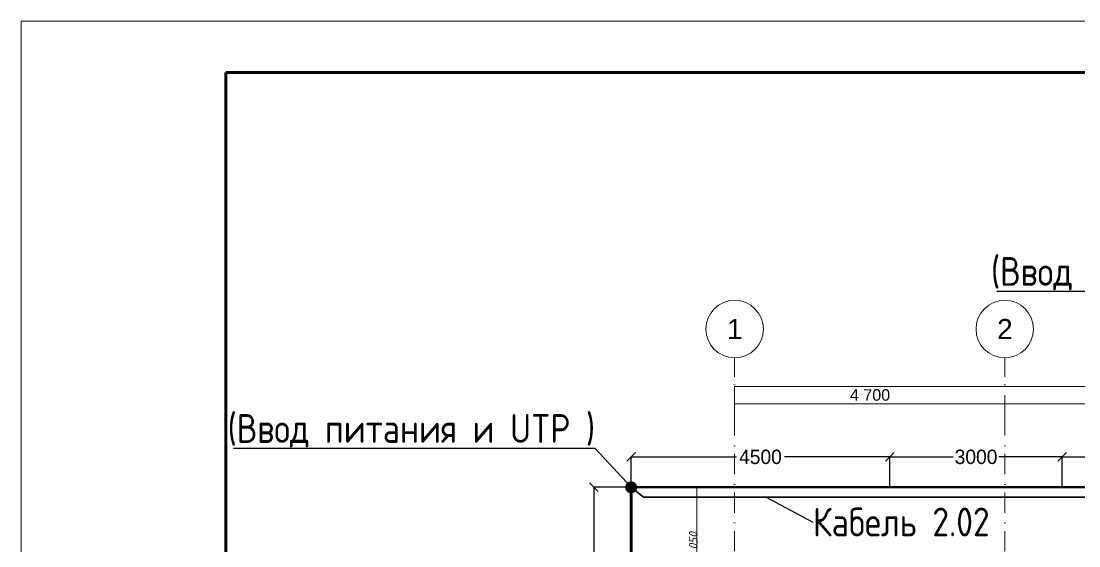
# Model space of a CAD drawing. Header units: millimetres. Extents: x 1499747 to 4230374, y -28481 to 441852.
# Drawn here: x 3983231 to 4001629, y 317843 to 326966 of the extents above; entities that cross this region are included whole.
import ezdxf
from ezdxf import colors
from ezdxf.entities.mleader import LeaderData, LeaderLine
from ezdxf.enums import TextEntityAlignment as Align
from ezdxf.math import Vec2, Vec3
from ezdxf.xclip import XClip

# ---------------------------------------------------------------- set-up
doc = ezdxf.new("R2010")
doc.units = ezdxf.units.MM
doc.header["$MEASUREMENT"] = 0
doc.header["$XCLIPFRAME"] = 0
doc.linetypes.add('Штрихпунктирная', pattern=[670.277762, 352.777767, -176.388884, 0, -141.111112])
doc.layers.add('0_ANNOT_Dimensions', color=7, linetype='Continuous')
doc.layers.add('Чертеж и Рисунок', color=7, linetype='Continuous')
for name, color, linetype, lineweight in [('13 этаж_25_Парапет_Ном._пера__20_Ном._пера__1', 1, 'Continuous', 18), ('13 этаж_25_Размер - ГКЛ перегородки_Ном._пера__1_Ном._пера__7', 7, 'Continuous', 18), ('13 этаж_25_Размер - Осевые Размеры_Ном._пера__1_Ном._пера__7', 7, 'Continuous', 18), ('13 этаж_25_Элемент Модели - Оси_Ном._пера__2_Ном._пера__8', 8, 'Continuous', 18), ('Кабель 2x4mm', 200, 'Continuous', 30), ('Кабель 2х6 mm', 150, 'Continuous', 30), ('ТП', 250, 'Continuous', 30)]:
    doc.layers.add(name, color=color, linetype=linetype, lineweight=lineweight)
doc.styles.add('ISOCPEUR_4', font='isocpeur.ttf', dxfattribs={"width": 0.85, "height": 250})
doc.styles.add('СГЕНЕРИР_СТИЛЬ_1', font='')
doc.styles.add('СГЕНЕРИР_СТИЛЬ_2', font='arial.ttf')
doc.styles.add('СПДС', font='isocpeur.ttf', dxfattribs={"width": 0.9})
doc.styles.get('СГЕНЕРИР_СТИЛЬ_1').set_extended_font_data('GOST Common', italic=True)
doc.dimstyles.get("Standard").update_dxf_attribs({"dimtxt": 0.18, "dimasz": 0.18, "dimexe": 0.18, "dimexo": 0.0625, "dimgap": 0.09, "dimtad": 0, "dimtih": 1, "dimtoh": 1, "dimdec": 4, "dimzin": 0, "dimdsep": 46, "dimtxsty": 'Standard', "dimcen": 0.09, "dimadec": 0, "dimazin": 0, "dimtfac": 1, "dimtdec": 4, "dimtofl": 0, "dimtmove": 0, "dimatfit": 3, "dimfxl": 1, "dimtolj": 1, "dimtzin": 0, "dimarcsym": 0})

# ---------------------------------------------------------------- blocks, each defined once
blk = doc.blocks.new('Чертеж_4_25', base_point=(1186000, 29700))
at = {"layer": '13 этаж_25_Парапет_Ном._пера__20_Ном._пера__1', "color": 9, "linetype": 'Continuous', "true_color": 0xc7c8ca}
for p, q in [((1160605, 31664), (1160605, 47714)), ((1160605, 47714), (1171930, 47714))]:
    blk.add_line(p, q, dxfattribs=at)
at = {"layer": '13 этаж_25_Размер - ГКЛ перегородки_Ном._пера__1_Ном._пера__7', "color": 9, "linetype": 'Continuous', "true_color": 0xc7c8ca}
for p, q in [((1168606, 47714), (1160905, 47714)), ((1161747, 45664), (1161747, 47714))]:
    blk.add_line(p, q, dxfattribs=at)
at = {"layer": '13 этаж_25_Размер - Осевые Размеры_Ном._пера__1_Ном._пера__7', "linetype": 'Continuous'}
for p, q in [((1162405, 49464), (1162405, 49464)), ((1162405, 49464), (1214205, 49464)), ((1162405, 49464), (1162405, 49464)), ((1162405, 49264), (1162405, 49464)), ((1162405, 49164), (1162405, 49164)), ((1162405, 49164), (1167105, 49164)), ((1162405, 49164), (1162405, 49164)), ((1162405, 49164), (1162405, 49164)), ((1167105, 49164), (1167105, 49164)), ((1167105, 49164), (1167105, 49164)), ((1167105, 49164), (1167105, 49164)), ((1167105, 49164), (1171805, 49164)), ((1167105, 49164), (1167105, 49164))]:
    blk.add_line(p, q, dxfattribs=at)
at = {"layer": '13 этаж_25_Элемент Модели - Оси_Ном._пера__2_Ном._пера__8', "linetype": 'Штрихпунктирная'}
for p, q in [((1162405, 48964), (1162405, 49964)), ((1167105, 48964), (1167105, 49964)), ((1162405, 48964), (1162405, 14064)), ((1167105, 48964), (1167105, 14064))]:
    blk.add_line(p, q, dxfattribs=at)
at = {"layer": '13 этаж_25_Элемент Модели - Оси_Ном._пера__2_Ном._пера__8', "linetype": 'Continuous'}
for p, q in [((1162405, 48964), (1162405, 48964)), ((1162405, 48964), (1162405, 48964)), ((1167105, 48964), (1167105, 48964)), ((1167105, 48964), (1167105, 48964))]:
    blk.add_line(p, q, dxfattribs=at)
for centre in [(1162405, 50464), (1167105, 50464)]:
    blk.add_circle(centre, 500, dxfattribs=at)
at = {"layer": '13 этаж_25_Размер - ГКЛ перегородки_Ном._пера__1_Ном._пера__7', "color": 9, "linetype": 'Continuous', "true_color": 0xc7c8ca, "insert": (1161761, 46443), "char_height": 150, "attachment_point": 7, "rotation": 90, "style": 'СГЕНЕРИР_СТИЛЬ_1'}
blk.add_mtext('\\A1;{\\pql;\\fGOST Common|b0|i1|c204|p0;\\W1.000000;2\xa0050}', dxfattribs=at)
at = {"layer": '13 этаж_25_Размер - Осевые Размеры_Ном._пера__1_Ном._пера__7', "linetype": 'Continuous', "insert": (1164411, 49216), "char_height": 200, "attachment_point": 7, "style": 'СГЕНЕРИР_СТИЛЬ_2'}
blk.add_mtext('\\A1;{\\pql;\\fArial|b0|i0|c204|p0;\\W1.000000;4\xa0700}', dxfattribs=at)
at = {"layer": '13 этаж_25_Элемент Модели - Оси_Ном._пера__2_Ном._пера__8', "linetype": 'Continuous', "char_height": 350, "attachment_point": 1, "style": 'СГЕНЕРИР_СТИЛЬ_2'}
for s, insert in [('\\A1;{\\pql;\\fArial|b0|i0|c204|p0;\\W1.000000;1}', (1162271, 50639)), ('\\A1;{\\pql;\\fArial|b0|i0|c204|p0;\\W1.000000;2}', (1166971, 50639))]:
    blk.add_mtext(s, dxfattribs=dict(at, insert=insert))
blk = doc.blocks.new('_Oblique')
at = {"color": 0, "linetype": 'ByBlock', "lineweight": -2}
blk.add_line((-0.5, -0.5), (0.5, 0.5), dxfattribs=at)
blk = doc.blocks.new('*D794')
at = {"layer": '0_ANNOT_Dimensions', "color": 0, "lineweight": -2, "transparency": 16777216}
for p, q in [((4001341, 318862), (4001341, 319389)), ((4001341, 319389), (4003945, 319389)), ((4007341, 319389), (4004737, 319389)), ((4007341, 318862), (4007341, 319389))]:
    blk.add_line(p, q, dxfattribs=at)
at = {"layer": 'Defpoints', "color": 0, "lineweight": 30, "transparency": 16777216}
for p in [(4007341, 319389), (4001341, 318862), (4007341, 318862)]:
    blk.add_point(p, dxfattribs=at)
at = {"layer": '0_ANNOT_Dimensions', "color": 0, "lineweight": -2, "transparency": 16777216, "xscale": 150, "yscale": 150, "zscale": 150, "rotation": 180}
blk.add_blockref('_Oblique', (4001341, 319389), dxfattribs=at)
at = {"layer": '0_ANNOT_Dimensions', "color": 0, "lineweight": -2, "transparency": 16777216, "xscale": 150, "yscale": 150, "zscale": 150}
blk.add_blockref('_Oblique', (4007341, 319389), dxfattribs=at)
at = {"layer": '0_ANNOT_Dimensions', "color": 0, "lineweight": 25, "transparency": 16777216, "insert": (4004341, 319389), "char_height": 250, "attachment_point": 5}
blk.add_mtext('\\A1;6000', dxfattribs=at)
blk = doc.blocks.new('*D795')
at = {"layer": '0_ANNOT_Dimensions', "color": 0, "lineweight": -2, "transparency": 16777216}
for p, q in [((3998341, 318862), (3998341, 319389)), ((3998341, 319389), (3999445, 319389)), ((4001341, 319389), (4000237, 319389)), ((4001341, 318862), (4001341, 319389))]:
    blk.add_line(p, q, dxfattribs=at)
at = {"layer": 'Defpoints', "color": 0, "lineweight": 30, "transparency": 16777216}
for p in [(4001341, 319389), (3998341, 318862), (4001341, 318862)]:
    blk.add_point(p, dxfattribs=at)
at = {"layer": '0_ANNOT_Dimensions', "color": 0, "lineweight": -2, "transparency": 16777216, "xscale": 150, "yscale": 150, "zscale": 150, "rotation": 180}
blk.add_blockref('_Oblique', (3998341, 319389), dxfattribs=at)
at = {"layer": '0_ANNOT_Dimensions', "color": 0, "lineweight": -2, "transparency": 16777216, "xscale": 150, "yscale": 150, "zscale": 150}
blk.add_blockref('_Oblique', (4001341, 319389), dxfattribs=at)
at = {"layer": '0_ANNOT_Dimensions', "color": 0, "lineweight": 25, "transparency": 16777216, "insert": (3999841, 319389), "char_height": 250, "attachment_point": 5}
blk.add_mtext('\\A1;3000', dxfattribs=at)
blk = doc.blocks.new('*D796')
at = {"layer": '0_ANNOT_Dimensions', "color": 0, "lineweight": -2, "transparency": 16777216}
for p, q in [((3993841, 318862), (3993841, 319389)), ((3993841, 319389), (3995674, 319389)), ((3998341, 319389), (3996508, 319389)), ((3998341, 318862), (3998341, 319389))]:
    blk.add_line(p, q, dxfattribs=at)
at = {"layer": 'Defpoints', "color": 0, "lineweight": 30, "transparency": 16777216}
for p in [(3998341, 319389), (3993841, 318862), (3998341, 318862)]:
    blk.add_point(p, dxfattribs=at)
at = {"layer": '0_ANNOT_Dimensions', "color": 0, "lineweight": -2, "transparency": 16777216, "xscale": 150, "yscale": 150, "zscale": 150, "rotation": 180}
blk.add_blockref('_Oblique', (3993841, 319389), dxfattribs=at)
at = {"layer": '0_ANNOT_Dimensions', "color": 0, "lineweight": -2, "transparency": 16777216, "xscale": 150, "yscale": 150, "zscale": 150}
blk.add_blockref('_Oblique', (3998341, 319389), dxfattribs=at)
at = {"layer": '0_ANNOT_Dimensions', "color": 0, "lineweight": 25, "transparency": 16777216, "insert": (3996091, 319389), "char_height": 250, "attachment_point": 5}
blk.add_mtext('\\A1;4500', dxfattribs=at)
blk = doc.blocks.new('*D887')
at = {"layer": '0_ANNOT_Dimensions', "color": 0, "lineweight": -2, "transparency": 16777216}
for p, q in [((3993841, 318862), (3993194, 318862)), ((3993194, 318862), (3993194, 315987)), ((3993194, 312862), (3993194, 315737)), ((3993841, 312862), (3993194, 312862))]:
    blk.add_line(p, q, dxfattribs=at)
at = {"layer": 'Defpoints', "color": 0, "lineweight": 30, "transparency": 16777216}
for p in [(3993841, 318862), (3993194, 312862), (3993841, 312862)]:
    blk.add_point(p, dxfattribs=at)
at = {"layer": '0_ANNOT_Dimensions', "color": 0, "lineweight": -2, "transparency": 16777216, "xscale": 150, "yscale": 150, "zscale": 150}
for p, rotation in [((3993194, 318862), 90), ((3993194, 312862), 270)]:
    blk.add_blockref('_Oblique', p, dxfattribs=dict(at, rotation=rotation))
at = {"layer": '0_ANNOT_Dimensions', "color": 0, "lineweight": 25, "transparency": 16777216, "insert": (3993194, 315862), "char_height": 250, "attachment_point": 5}
blk.add_mtext('\\A1;6000', dxfattribs=at)
blk = doc.blocks.new('*U32')
at = {"lineweight": 0}
blk.add_lwpolyline([(-415, -5), (5, -5), (5, 292), (-415, 292)], close=True, dxfattribs=at)
at = {"color": 0, "linetype": 'Continuous', "lineweight": 50}
blk.add_lwpolyline([(-395, 287), (0, 287), (0, 0), (-395, 0)], close=True, dxfattribs=at)
at = {"style": 'СПДС'}
for tag, p in [('ШИФР_ПРОЕКТА_ЛИСТ2', (-65, 7.5)), ('ЛИСТ_второй', (-5, 5))]:
    blk.add_attdef(tag, text='', height=2.5, dxfattribs=at).set_placement(p, align=Align.MIDDLE_CENTER)

msp = doc.modelspace()

# ---------------------------------------------------------------- block references
at = {"layer": 'Чертеж и Рисунок', "linetype": 'Continuous'}
ref = msp.add_blockref('Чертеж_4_25', (4019236.496, 300847.94317), dxfattribs=at)
XClip(ref).set_block_clipping_path([(1144000, 0), (1228000, 59400.0000000006)])

# ---------------------------------------------------------------- next in the draw order: hatches: boundary and pattern name
at = {"layer": 'Кабель 2x4mm', "lineweight": 30, "true_color": 0xcd2027}
h = msp.add_hatch(color=242, dxfattribs=at)
h.dxf.hatch_style = 1
h.paths.add_polyline_path([(3993947.39203, 318861.32546, 1), (3993736.28716, 318861.32546, 1)])

# ---------------------------------------------------------------- next in the draw order: linework, layer by layer
at = {"layer": 'Кабель 2х6 mm', "color": 219, "lineweight": 40, "true_color": 0x642165}
for points in [[(3993841.18613, 318861.99394), (3998341.18613, 318861.99394)], [(4001341.18613, 318861.99394), (4007341.18613, 318861.99394)]]:
    msp.add_lwpolyline(points, dxfattribs=at)
at = {"layer": 'Кабель 2х6 mm', "color": 244, "lineweight": 50, "true_color": 0x991b1e}
msp.add_lwpolyline([(3993841.18613, 312861.99394), (3993841.18613, 318861.99394)], dxfattribs=at)
at = {"layer": 'Кабель 2х6 mm', "lineweight": 30}
msp.add_lwpolyline([(4017756.4562, 301711.99394), (4017756.4562, 302404.44758), (4015140.03098, 302404.44758), (4015140.03098, 304163.22834), (4003187.31044, 304163.22834), (4003187.31044, 318687.39342), (3994057.6297, 318687.39342), (3993841.18613, 318860.6988)], dxfattribs=at)
at = {"layer": 'Кабель 2х6 mm', "color": 215, "lineweight": 40, "true_color": 0xa953a0}
msp.add_lwpolyline([(3998341.18613, 318861.99394), (4001341.18613, 318861.99394)], dxfattribs=at)

# ---------------------------------------------------------------- next in the draw order: block references
at = {"lineweight": 0, "xscale": 178.1472622323158, "yscale": 178.1472622323158, "zscale": 178.1472622323158}
msp.add_blockref('*U32', (4057162.15784, 274947.39062), dxfattribs=at)

# ---------------------------------------------------------------- next in the draw order: dimensions: what is measured, and where the dimension line sits
at = {"layer": '0_ANNOT_Dimensions', "lineweight": 25}
for base, p1, p2, picture, middle in [((3998341.18613, 319388.56511), (3993841.18613, 318861.99394), (3998341.18613, 318861.99394), '*D796', (3996091.18613, 319388.56511)), ((4001341.18613, 319388.56511), (3998341.18613, 318861.99394), (4001341.18613, 318861.99394), '*D795', (3999841.18613, 319388.56511)), ((4007341.18613, 319388.56511), (4001341.18613, 318861.99394), (4007341.18613, 318861.99394), '*D794', (4004341.18613, 319388.56511))]:
    dim = msp.add_linear_dim(base=base, p1=p1, p2=p2, dimstyle='Standard', override={"dimtxt": 250, "dimasz": 150, "dimdec": 0, "dimblk1": 'Oblique', "dimblk2": 'Oblique', "dimsah": 1}, dxfattribs=at)
    dim.commit()
    dim.dimension.update_dxf_attribs({"geometry": picture, "text_midpoint": middle})
dim = msp.add_linear_dim(base=(3993194.29769, 312861.99394), p1=(3993841.18613, 318861.99394), p2=(3993841.18613, 312861.99394), angle=90, dimstyle='Standard', override={"dimtxt": 250, "dimasz": 150, "dimdec": 0, "dimblk1": 'Oblique', "dimblk2": 'Oblique', "dimsah": 1}, dxfattribs=at)
dim.commit()
dim.dimension.update_dxf_attribs({"geometry": '*D887', "text_midpoint": (3993194.29769, 315861.99394)})

# ---------------------------------------------------------------- next in the draw order: leaders
at = {"layer": 'ТП', "lineweight": 30}
ml = msp.add_multileader_mtext('Standard', dxfattribs=at)
ml.set_content('(Ввод питания и UTP )', color=256, style='ISOCPEUR_4')
ml.set_leader_properties()
ml.build(insert=Vec2(0, 0))
ml.multileader.update_dxf_attribs({"text_right_attachment_type": 6, "dogleg_length": 0.00000000013, "arrow_head_size": 0.18})
ctx = ml.context
ctx.base_point, ctx.char_height, ctx.arrow_head_size, ctx.landing_gap_size, ctx.plane_origin = Vec3(4000458.57371, 322589.25717), 500, 0.18, 0.09, Vec3(4005505.37365, 328422.04456)
ctx.right_attachment, ctx.text_align_type = 6, 2
notes = []
notes.append((ctx, [(1, (1, 1, 0), (4006493.75371, 322264.25717), (-1, 0), 0.00000000013, [(0, [(4007341.18613, 318861.99394)], 0, [])])]))
ctx.mtext.insert, ctx.mtext.alignment, ctx.mtext.flow_direction = Vec3(4006493.66371, 322864.25717), 3, 5
ml = msp.add_multileader_mtext('Standard', dxfattribs=at)
ml.set_content('(Ввод питания и UTP )', color=256, style='ISOCPEUR_4')
ml.set_leader_properties()
ml.build(insert=Vec2(0, 0))
ml.multileader.update_dxf_attribs({"text_right_attachment_type": 6, "dogleg_length": 0.00000000013, "arrow_head_size": 0.18})
ctx = ml.context
ctx.base_point, ctx.char_height, ctx.arrow_head_size, ctx.landing_gap_size, ctx.plane_origin = Vec3(3987180.55321, 319858.42089), 500, 0.18, 0.09, Vec3(3992005.37365, 328422.04456)
ctx.right_attachment, ctx.text_align_type = 6, 2
notes.append((ctx, [(1, (1, 1, 0), (3993215.73321, 319533.42089), (-1, 0), 0.00000000013, [(0, [(3993841.18613, 318861.99394)], 0, [])])]))
ctx.mtext.insert, ctx.mtext.alignment, ctx.mtext.flow_direction = Vec3(3993215.64321, 320133.42089), 3, 5
ml = msp.add_multileader_mtext('Standard', dxfattribs=at)
ml.set_content('Кабель 2.02', color=256, style='ISOCPEUR_4')
ml.set_leader_properties()
ml.build(insert=Vec2(0, 0))
ml.multileader.update_dxf_attribs({"text_right_attachment_type": 6, "dogleg_length": 0.36, "arrow_head_size": 0.18})
ctx = ml.context
ctx.base_point, ctx.char_height, ctx.arrow_head_size, ctx.landing_gap_size, ctx.plane_origin, ctx.plane_x_axis, ctx.plane_y_axis = Vec3(3997003.75073, 318256.48383), 500, 0.18, 0.09, Vec3(4006552.75126, 315884.23906), Vec3(0.9999997664, 0.0006834744), Vec3(-0.0006834744, 0.9999997664)
ctx.right_attachment = 6
notes.append((ctx, [(0, (1, 1, 0), (3997003.75073, 318256.48383), (0.9999997664, 0.0006834744), 0.00000000013, [(0, [(3996191.18613, 318687.39342)], 0, [])])]))
ctx.mtext.insert, ctx.mtext.text_direction, ctx.mtext.rotation, ctx.mtext.width, ctx.mtext.flow_direction = Vec3(3997003.66986, 318506.48384), Vec3(0.9999997664, 0.0006834744), 0.0006834744, 3333.2408404, 5
for ctx, leaders in notes:
    for number, flags, end, landing, length, lines in leaders:
        leader = LeaderData()
        leader.index, (leader.has_last_leader_line, leader.has_dogleg_vector, leader.attachment_direction) = number, flags
        leader.last_leader_point, leader.dogleg_vector, leader.dogleg_length = Vec3(end), Vec3(landing), length
        for number, points, colour, breaks in lines:
            line = LeaderLine()
            line.index, line.vertices, line.color, line.breaks = number, Vec3.list(points), colors.encode_raw_color(colour), breaks
            leader.lines.append(line)
        ctx.leaders.append(leader)

doc.saveas('drawing.dxf')
